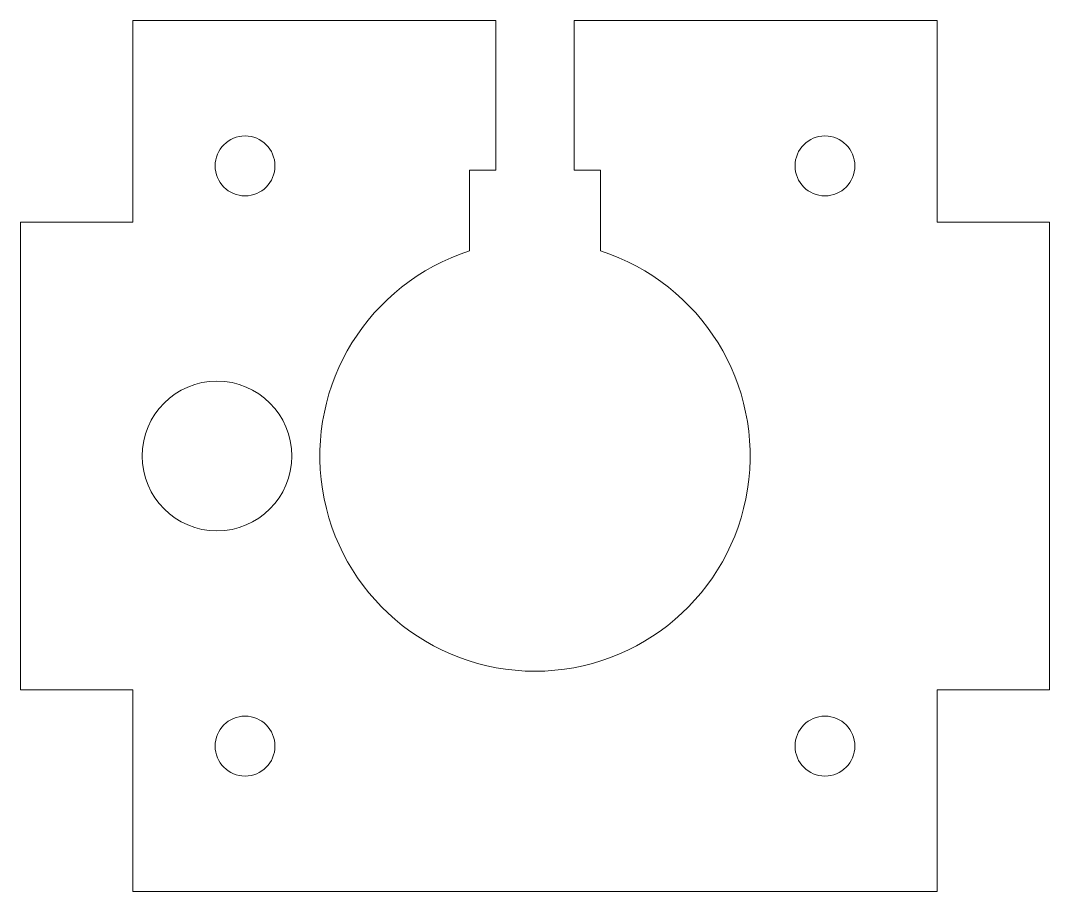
# Model space of a CAD drawing. Header units: millimetres. Extents: x -6 to 49, y 0 to 46.5.
import ezdxf

# ---------------------------------------------------------------- set-up
doc = ezdxf.new("R2010")
doc.units = ezdxf.units.MM

msp = doc.modelspace()

# ---------------------------------------------------------------- linework, layer by layer
at = {"color": 7, "linetype": 'Continuous', "lineweight": 15}
for p, q in [((0, 46.53), (0, 35.765)), ((19.4, 46.53), (0, 46.53)), ((19.4, 38.53), (19.4, 46.53)), ((23.6, 38.53), (23.6, 46.53)), ((43, 46.53), (23.6, 46.53)), ((43, 35.765), (43, 46.53)), ((18, 38.53), (19.4, 38.53)), ((18, 34.219), (18, 38.53)), ((25, 38.53), (23.6, 38.53)), ((25, 34.219), (25, 38.53)), ((-6, 35.765), (-6, 10.765)), ((-6, 35.765), (0, 35.765)), ((49, 35.765), (43, 35.765)), ((49, 35.765), (49, 10.765)), ((-6, 10.765), (0, 10.765)), ((0, 10.765), (0, 0)), ((49, 10.765), (43, 10.765)), ((43, 0), (43, 10.765)), ((0, 0), (43, 0))]:
    msp.add_line(p, q, dxfattribs=at)
for centre, radius in [((6, 38.765), 1.6), ((37, 38.765), 1.6), ((4.5, 23.265), 4), ((6, 7.765), 1.6), ((37, 7.765), 1.6)]:
    msp.add_circle(centre, radius, dxfattribs=at)
msp.add_arc((21.5, 23.265), 11.5, 107.7189, 72.2811, dxfattribs=at)

doc.saveas('drawing.dxf')
